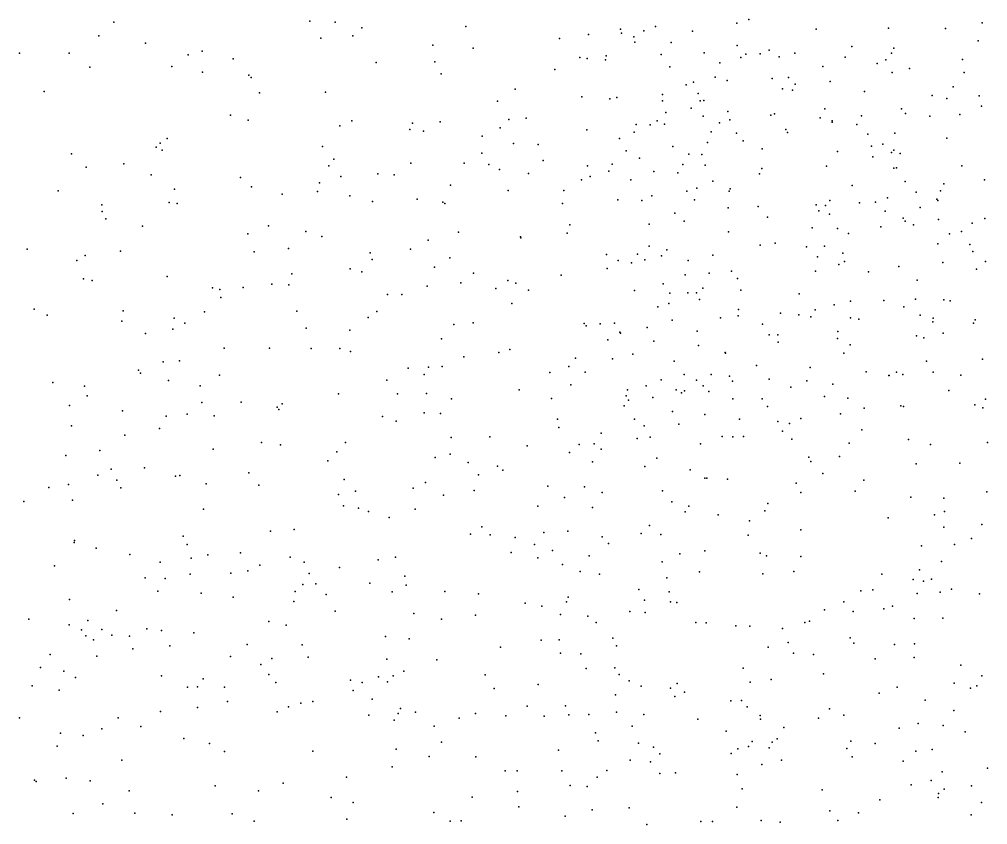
# Model space of a CAD drawing. Header units: metres. Extents: x -25 to 25, y -27.8 to 27.8.
# Drawn here: x -4.27 to -2.232, y 13.585 to 15.28 of the extents above; entities that cross this region are included whole.
import ezdxf

# ---------------------------------------------------------------- set-up
doc = ezdxf.new("R2010")
doc.units = ezdxf.units.M

msp = doc.modelspace()

# ---------------------------------------------------------------- linework, layer by layer
for p in [(-4.0714, 15.2741, -16.0106), (-3.6584, 15.2759, -24.256), (-3.6057, 15.2739, -16.507), (-3.5495, 15.2621, 3.2945), (-3.3302, 15.2653, 10.0403), (-2.9311, 15.2653, 20.6776), (-2.7603, 15.2723, 9.0114), (-2.7346, 15.28, 19.6479), (-2.441, 15.2612, 8.1319), (-2.3208, 15.261, -19.6329), (-2.244, 15.2727, -10.8216), (-4.1025, 15.2456, -15.482), (-3.6356, 15.2407, 10.2248), (-3.5685, 15.2455, -15.8992), (-3.0723, 15.2479, 9.9771), (-3.005, 15.2596, 5.6747), (-3.0031, 15.2506, -16.6309), (-2.9767, 15.243, 20.304), (-2.9558, 15.2558, 6.1022), (-2.8537, 15.2551, 18.5933), (-2.5929, 15.2592, 21.1406), (-4.0046, 15.23, 9.5202), (-3.3996, 15.2256, 3.275), (-3.1331, 15.2394, 14.2924), (-2.9745, 15.2323, 3.2516), (-2.8981, 15.2313, 18.3186), (-2.7592, 15.2251, 17.9416), (-2.5179, 15.2229, 8.6564), (-2.2526, 15.2347, -22.5884), (-4.2699, 15.2092, -16.3878), (-4.1648, 15.2088, 14.4818), (-3.9144, 15.2055, -16.5891), (-3.8851, 15.2132, 10.5189), (-3.3148, 15.2196, -23.3934), (-3.0351, 15.2035, 6.4269), (-2.9191, 15.2058, 7.4136), (-2.829, 15.2095, -22.7059), (-2.7411, 15.207, 16.7309), (-2.7111, 15.2077, 18.9898), (-2.6922, 15.2152, -25.5747), (-2.6711, 15.2011, 3.2772), (-2.6382, 15.2086, -11.0663), (-2.5324, 15.2007, 16.4123), (-2.4347, 15.2087, 6.0132), (-2.43, 15.2197, 14.2879), (-4.1217, 15.1794, 9.6293), (-3.9488, 15.1808, 10.6776), (-3.8202, 15.1972, -24.1138), (-3.5191, 15.1892, 10.1199), (-3.3958, 15.1905, -15.7578), (-3.0906, 15.1996, -25.1858), (-3.0751, 15.1973, 6.6461), (-3.0363, 15.1949, -15.7521), (-2.901, 15.1799, 9.1584), (-2.796, 15.1887, 20.9007), (-2.7518, 15.1995, 19.2894), (-2.5794, 15.1806, 17.4109), (-2.4647, 15.187, -25.7767), (-2.4464, 15.1948, 21.2548), (-2.2851, 15.1952, 10.0316), (-3.8848, 15.169, 14.5773), (-3.7873, 15.1623, 9.4146), (-3.3823, 15.1657, 9.3183), (-3.1429, 15.1742, 3.2495), (-2.4334, 15.1685, -10.8986), (-2.3969, 15.1763, -14.1169), (-2.282, 15.1684, -14.3308), (-3.7821, 15.1576, -15.7154), (-2.8668, 15.1425, -16.7924), (-2.8513, 15.1476, 19.916), (-2.8055, 15.1581, 16.9381), (-2.7807, 15.1513, 19.5669), (-2.6855, 15.1555, 5.8027), (-2.6512, 15.158, -16.5511), (-2.6375, 15.1435, 10.0077), (-2.5641, 15.1489, 8.8261), (-4.2179, 15.1284, -15.1734), (-3.7644, 15.1257, -23.6179), (-3.6257, 15.1267, 3.298), (-3.2268, 15.1333, -16.845), (-2.9165, 15.1218, 20.1428), (-2.8415, 15.1241, 7.5702), (-2.6644, 15.1339, 16.4801), (-2.6432, 15.1308, -15.9512), (-2.4913, 15.1282, 8.0294), (-2.3491, 15.1199, 16.2352), (-2.3047, 15.1379, 6.1702), (-2.2501, 15.1191, 3.3715), (-3.2636, 15.1078, 14.4337), (-3.0866, 15.1171, -22.9313), (-3.0276, 15.1127, 6.8521), (-3.0124, 15.1153, 14.3435), (-2.9168, 15.1084, -12.0964), (-2.8376, 15.1085, 17.1277), (-2.8296, 15.109, 6.1269), (-2.3186, 15.1138, 14.306), (-3.8258, 15.0785, 10.3948), (-2.9099, 15.0841, 20.6117), (-2.8563, 15.0934, 14.3311), (-2.7789, 15.086, 17.3584), (-2.6889, 15.0786, 14.3265), (-2.6808, 15.0813, 20.9929), (-2.575, 15.0917, -16.7495), (-2.4138, 15.092, -18.9755), (-2.4054, 15.0818, 3.329), (-2.2908, 15.0801, 21.2983), (-2.2451, 15.0972, -18.5822), (-3.7884, 15.0681, 14.6513), (-3.5706, 15.0663, 14.6123), (-3.4426, 15.0612, 3.2891), (-3.3847, 15.0645, 17.5841), (-3.2401, 15.0692, 17.2905), (-3.2034, 15.0724, 17.5129), (-2.9723, 15.0584, 17.0174), (-2.9422, 15.058, 20.3925), (-2.928, 15.0664, 17.2907), (-2.9125, 15.0595, 3.26), (-2.831, 15.0764, 19.7728), (-2.7967, 15.062, -25.4643), (-2.7747, 15.0688, -11.1654), (-2.5847, 15.073, 17.5798), (-2.5596, 15.0666, -22.4105), (-2.5596, 15.0637, 6.0014), (-2.5079, 15.0584, 21.1537), (-2.4981, 15.0769, 10.0176), (-2.3541, 15.076, -19.4662), (-3.5955, 15.0556, -24.6707), (-3.4482, 15.0481, -15.6046), (-3.4194, 15.0444, 14.5666), (-3.2584, 15.0515, 9.2917), (-3.0761, 15.0477, 17.6301), (-2.9759, 15.0424, -11.7034), (-2.8141, 15.0434, -16.9933), (-2.7608, 15.0406, 9.9483), (-2.6567, 15.0481, 18.8121), (-2.6533, 15.0421, 18.0486), (-2.4846, 15.0385, -13.6129), (-2.4276, 15.0407, 8.2992), (-3.9739, 15.0194, 14.6665), (-3.9587, 15.0295, 9.5635), (-3.2958, 15.0341, 17.7392), (-3.2302, 15.019, 9.971), (-3.1779, 15.0164, 3.268), (-3.0073, 15.0292, -15.6067), (-2.8221, 15.021, 20.7576), (-2.7469, 15.0245, 19.0854), (-2.4528, 15.0172, 8.1325), (-2.3182, 15.0301, 9.9105), (-4.1603, 14.9972, 3.3414), (-3.982, 15.011, 3.3259), (-3.9691, 15.0045, -24.0712), (-3.6319, 15.0126, 9.3799), (-3.2965, 14.9984, -17.0763), (-2.9929, 15.0034, 9.2189), (-2.895, 15.0127, 6.3234), (-2.8611, 14.9961, -22.5011), (-2.7069, 15.0075, -15.7146), (-2.5481, 15.0022, 7.8992), (-2.4771, 15.013, 16.238), (-2.4346, 15.0001, -15.976), (-2.4301, 15.0044, 6.1094), (-2.4166, 14.9976, 8.4567), (-4.0502, 14.9763, 10.6899), (-3.6082, 14.9857, 17.3691), (-3.446, 14.9777, -23.2657), (-3.3336, 14.9771, 16.9406), (-3.1675, 14.9828, 16.9184), (-2.9648, 14.9877, -12.3518), (-2.8337, 14.9953, 19.553), (-2.4737, 14.9907, -16.924), (-4.1292, 14.9688, -16.8925), (-3.6189, 14.9716, 17.612), (-3.2819, 14.9747, -23.0877), (-3.2595, 14.964, 14.5383), (-3.1985, 14.9555, -25.1248), (-3.0743, 14.9717, 17.8193), (-3.0297, 14.9608, 9.9352), (-3.0228, 14.9756, 6.7165), (-2.935, 14.9596, -11.4405), (-2.8846, 14.9571, 20.1014), (-2.8738, 14.9744, 17.6596), (-2.8267, 14.9729, 19.3995), (-2.7074, 14.966, 16.4201), (-2.5715, 14.9712, -13.213), (-2.4301, 14.9666, 14.3409), (-2.4244, 14.9678, -10.8036), (-2.2865, 14.9717, -22.3021), (-3.9924, 14.953, -23.7851), (-3.8049, 14.947, 3.3239), (-3.6382, 14.9363, 10.1915), (-3.5936, 14.9496, 17.1329), (-3.5157, 14.9551, 17.8076), (-3.4809, 14.9531, 10.0851), (-3.0867, 14.9426, -11.9068), (-3.0687, 14.9495, -22.7054), (-2.9833, 14.9421, 7.1744), (-2.8106, 14.9398, 9.1367), (-2.7126, 14.955, 7.6977), (-2.4059, 14.9391, 18.0686), (-2.2388, 14.9422, -16.7821), (-4.188, 14.9188, 14.6232), (-3.9434, 14.9227, -16.9917), (-3.7815, 14.9279, -15.2811), (-3.6423, 14.9175, -17.0881), (-3.3624, 14.9308, 17.9133), (-3.2414, 14.9198, -15.4828), (-3.1244, 14.9196, -12.1189), (-2.8657, 14.9187, 20.5382), (-2.8441, 14.9247, 16.5443), (-2.7765, 14.9181, 6.1897), (-2.7745, 14.9237, 3.2887), (-2.5173, 14.9304, 18.4582), (-2.3827, 14.9162, 21.1658), (-2.3318, 14.9189, 9.6653), (-2.3247, 14.934, -25.8853), (-3.9546, 14.8949, 10.5351), (-3.7168, 14.9122, 17.5027), (-3.5747, 14.9084, 16.9654), (-3.5269, 14.8969, 9.3486), (-3.4325, 14.9013, 16.8341), (-3.3788, 14.8955, 14.6541), (-3.0103, 14.8999, 7.0251), (-2.9602, 14.8988, -17.2486), (-2.9392, 14.9086, 7.3855), (-2.8493, 14.9002, 7.5678), (-2.5642, 14.899, -22.2281), (-2.5022, 14.8942, -17.1302), (-2.4683, 14.8954, 8.7172), (-2.443, 14.9042, 18.2622), (-2.3393, 14.9014, -18.8995), (-2.3369, 14.8988, 6.2083), (-4.0966, 14.8899, -15.014), (-4.0957, 14.8759, 9.6858), (-3.9375, 14.8928, -24.2873), (-3.3748, 14.8924, 3.3165), (-3.1271, 14.8922, 16.7342), (-2.7787, 14.8835, 17.7739), (-2.7155, 14.8863, 9.9334), (-2.5933, 14.8897, 18.7742), (-2.5873, 14.8772, 8.9338), (-2.5739, 14.8882, 20.9878), (-2.4483, 14.876, 17.7942), (-2.3747, 14.884, 3.3297), (-4.0877, 14.8603, 3.3561), (-2.8909, 14.8721, 14.401), (-2.871, 14.8553, 19.6268), (-2.6954, 14.8638, 6.0478), (-2.5654, 14.8701, 14.3702), (-2.4102, 14.8615, 8.5415), (-2.4057, 14.8555, 8.2988), (-2.3358, 14.8589, 9.4698), (-2.238, 14.8606, 15.8064), (-4.0105, 14.845, 14.7483), (-3.7459, 14.8458, 17.6776), (-3.6674, 14.8337, -24.7022), (-3.1119, 14.8477, 9.2483), (-2.9449, 14.8487, 6.5032), (-2.7779, 14.8332, -25.4616), (-2.6015, 14.8411, -13.0141), (-2.5483, 14.8402, 6.0887), (-2.4574, 14.8431, 8.1041), (-2.3884, 14.8477, 18.4402), (-2.2871, 14.8337, 18.2601), (-2.2646, 14.8509, -14.3923), (-3.7889, 14.8289, 17.1619), (-3.6332, 14.8233, 14.8163), (-3.4096, 14.8155, 10.0617), (-3.3456, 14.8321, -25.0306), (-3.2153, 14.8222, 14.6179), (-3.2146, 14.8203, 18.0145), (-3.1173, 14.8302, 9.9565), (-2.5255, 14.8292, 9.6841), (-2.3129, 14.8287, -10.6293), (-4.2537, 14.7966, 3.3829), (-4.0574, 14.7924, -24.0512), (-3.7037, 14.798, 16.8851), (-3.447, 14.7962, 18.0097), (-2.9449, 14.8029, -15.4581), (-2.9078, 14.7953, 20.038), (-2.7109, 14.8047, 19.0122), (-2.6798, 14.8092, 20.8236), (-2.6137, 14.8013, -25.63), (-2.576, 14.8024, 3.3247), (-2.3369, 14.8073, 15.9155), (-2.2699, 14.8059, 15.6036), (-4.1491, 14.7727, 14.7129), (-4.1311, 14.783, 10.6268), (-3.7758, 14.7908, 10.2686), (-3.5318, 14.7888, -24.8688), (-3.5273, 14.7747, 16.6739), (-3.3643, 14.7784, 16.6322), (-3.0344, 14.7852, 6.8289), (-3.0101, 14.7728, 7.2014), (-2.9689, 14.7858, 17.9536), (-2.9539, 14.7742, 16.5068), (-2.9185, 14.7824, 9.2096), (-2.8629, 14.7727, 20.4404), (-2.8109, 14.7837, -10.9613), (-2.5906, 14.7804, -15.6169), (-2.5374, 14.7878, 7.9188), (-2.2636, 14.7917, -19.3066), (-3.5736, 14.755, 10.1456), (-3.3964, 14.7583, -23.0619), (-3.033, 14.7555, 3.3403), (-2.9821, 14.7674, -11.1737), (-2.5457, 14.7639, 9.5142), (-2.5334, 14.7706, -10.7404), (-2.4191, 14.76, 9.3477), (-2.3267, 14.7686, 21.1022), (-2.2561, 14.7544, 18.4961), (-2.2372, 14.7703, -15.7712), (-4.135, 14.7337, 9.7582), (-3.9589, 14.7392, 10.4457), (-3.6967, 14.7445, 3.3872), (-3.5491, 14.7485, -23.2227), (-3.314, 14.7456, 3.3726), (-3.1296, 14.7417, -17.4351), (-2.8689, 14.7422, 19.3881), (-2.8181, 14.7458, 3.339), (-2.7715, 14.7498, 7.6566), (-2.7586, 14.7347, 14.4388), (-2.5945, 14.7504, -17.3597), (-2.4832, 14.7485, 18.7352), (-4.1166, 14.7301, -17.1027), (-3.8637, 14.7152, 17.0249), (-3.8479, 14.7116, 14.9386), (-3.7991, 14.7158, -24.5846), (-3.7389, 14.7224, 17.8749), (-3.7028, 14.7212, -15.1604), (-3.412, 14.7187, 9.3011), (-3.3406, 14.7257, 14.8784), (-3.2674, 14.7137, 10.0136), (-3.2418, 14.7302, 9.2597), (-3.2251, 14.7249, -12.4008), (-2.9151, 14.7236, 19.851), (-2.8316, 14.7144, 6.3284), (-2.3805, 14.7311, 15.7153), (-3.8458, 14.695, 17.7086), (-3.4951, 14.7012, 15.0525), (-3.4649, 14.7008, 3.4091), (-3.1987, 14.71, 14.816), (-2.9754, 14.7093, 6.6047), (-2.9014, 14.7041, 14.5267), (-2.8636, 14.7047, 16.386), (-2.8452, 14.7048, -22.1595), (-2.7514, 14.7104, 9.8174), (-2.6293, 14.7024, 7.8187), (-2.3842, 14.6912, 8.4421), (-4.2385, 14.67, 10.5987), (-3.2338, 14.6819, -11.6411), (-2.9264, 14.675, -25.3266), (-2.9029, 14.682, -17.4746), (-2.8384, 14.6903, -12.8083), (-2.5554, 14.679, 15.9099), (-2.5212, 14.6868, 20.9348), (-2.4511, 14.6881, -13.8754), (-2.4085, 14.6751, 15.5441), (-2.3243, 14.6894, 15.361), (-2.3113, 14.6877, 14.3749), (-4.2114, 14.6575, -14.8904), (-4.0516, 14.6665, 14.819), (-3.9445, 14.6511, 17.3325), (-3.8804, 14.6642, 10.3028), (-3.6857, 14.6659, -17.3313), (-3.5358, 14.6524, 15.2472), (-3.5177, 14.6651, 18.072), (-2.7945, 14.6518, 16.2193), (-2.7576, 14.6563, 9.1396), (-2.7563, 14.6696, -15.4789), (-2.6684, 14.662, 16.0196), (-2.6299, 14.6582, 3.3418), (-2.6042, 14.6539, 17.886), (-2.5952, 14.6688, -21.9878), (-2.521, 14.6519, 9.2486), (-2.3747, 14.6572, 8.6113), (-2.3471, 14.6514, 18.6675), (-4.0545, 14.6446, 3.4132), (-3.9219, 14.6406, 17.5332), (-3.6664, 14.6299, 10.1496), (-3.3555, 14.638, -12.2273), (-3.3153, 14.6416, 15.202), (-3.0815, 14.6397, -22.3214), (-3.0773, 14.6348, 9.2246), (-3.0479, 14.639, -12.6707), (-3.0178, 14.6405, -10.9799), (-2.9488, 14.6312, 20.0799), (-2.896, 14.6469, 6.463), (-2.7063, 14.6382, 9.5642), (-2.5033, 14.6494, 6.1286), (-2.3477, 14.6432, 3.3113), (-2.262, 14.6403, 9.0486), (-2.2583, 14.6476, 15.1813), (-4.0048, 14.6189, -24.2513), (-3.947, 14.6283, 15.0866), (-3.5748, 14.6256, 16.568), (-3.0067, 14.622, 6.7554), (-3.0052, 14.6199, 3.4175), (-2.8437, 14.6235, -10.8124), (-2.6923, 14.6161, -13.0028), (-2.6742, 14.6164, 15.8156), (-2.5475, 14.6234, 7.9463), (-2.3822, 14.6143, -14.0898), (-2.367, 14.6101, 8.8366), (-2.3261, 14.6194, -25.8372), (-3.3814, 14.6074, -25.0322), (-3.0318, 14.6054, 15.091), (-2.9345, 14.6028, 7.4947), (-2.8407, 14.5933, 20.5094), (-2.6731, 14.601, 9.3564), (-2.5485, 14.6085, 9.0857), (-2.5215, 14.5947, -13.2555), (-3.8388, 14.5878, 9.5942), (-3.7438, 14.5881, 16.6643), (-3.6558, 14.5876, 18.0142), (-3.5956, 14.5876, 3.4717), (-3.5733, 14.5812, 9.339), (-3.3349, 14.5696, 10.0484), (-3.2612, 14.5789, 9.2261), (-3.2376, 14.5849, -11.4017), (-2.9788, 14.5756, 19.8874), (-2.7844, 14.579, 19.1063), (-2.7838, 14.5772, 14.5537), (-2.5351, 14.5773, 18.8285), (-3.967, 14.5592, -23.5791), (-3.9328, 14.5616, -17.2654), (-3.4087, 14.5481, -11.866), (-3.3802, 14.5496, 3.492), (-3.114, 14.5495, -25.2005), (-3.0994, 14.567, 10.0076), (-3.0219, 14.5659, 7.3346), (-2.8921, 14.5609, 19.4476), (-2.719, 14.5516, 17.983), (-2.3612, 14.5608, 6.2327), (-2.2431, 14.5651, 15.044), (-4.0195, 14.5414, 17.1948), (-4.0147, 14.5353, 15.2123), (-3.8485, 14.5311, 17.8538), (-3.4518, 14.5459, -17.5456), (-3.4182, 14.5327, 16.4334), (-3.1534, 14.5366, 3.4779), (-3.0791, 14.5378, 7.1691), (-2.8712, 14.5326, 15.8871), (-2.8139, 14.5325, 14.912), (-2.7753, 14.5293, 9.4669), (-2.6059, 14.5471, 14.4681), (-2.4881, 14.538, 3.3087), (-2.4403, 14.5304, -13.6077), (-2.4393, 14.5302, -15.5549), (-2.4241, 14.5373, 8.3054), (-2.4105, 14.5324, 15.2326), (-2.3472, 14.5372, 14.3884), (-2.2887, 14.5311, 21.0142), (-4.1994, 14.5161, 14.8205), (-4.1328, 14.5082, -17.2236), (-3.9558, 14.5197, 9.7223), (-3.8891, 14.5091, 3.4755), (-3.4966, 14.5206, 15.4482), (-3.1097, 14.5109, 18.1524), (-2.951, 14.5089, 18.0854), (-2.9197, 14.5212, 9.9289), (-2.8449, 14.5207, 15.0949), (-2.8309, 14.5088, 9.6452), (-2.7693, 14.5186, 3.4199), (-2.6921, 14.523, -17.5744), (-2.6129, 14.5195, 6.1745), (-2.5582, 14.5126, 17.9532), (-4.1272, 14.488, 10.394), (-3.5982, 14.4921, 16.4823), (-3.4744, 14.4918, -15.2112), (-3.4134, 14.4926, 18.1548), (-3.2183, 14.5006, -11.0151), (-2.9929, 14.4874, 15.9871), (-2.9899, 14.5004, 19.7097), (-2.8876, 14.5001, 6.5226), (-2.8767, 14.4943, 7.5927), (-2.8706, 14.4981, 15.6702), (-2.8194, 14.4969, 15.31), (-2.6462, 14.5063, 15.4455), (-2.3142, 14.4991, 8.5254), (-4.1642, 14.4675, 9.8368), (-3.8859, 14.4736, -23.405), (-3.8032, 14.4741, -14.9971), (-3.7172, 14.4709, -23.1325), (-3.3604, 14.4811, 15.5126), (-3.1504, 14.4823, 16.3186), (-2.9969, 14.4664, 15.7827), (-2.9879, 14.4783, 20.2216), (-2.9369, 14.484, 15.5099), (-2.7683, 14.4813, 6.3587), (-2.7065, 14.4817, -25.4131), (-2.5759, 14.4862, 15.2948), (-2.5267, 14.4829, -21.7639), (-2.4148, 14.4665, 18.7519), (-2.2591, 14.4688, 3.1567), (-2.2367, 14.481, -17.4489), (-4.0532, 14.4559, 17.4233), (-3.9166, 14.4493, 10.1982), (-3.7275, 14.4636, -17.4467), (-3.7239, 14.459, 9.5066), (-3.4183, 14.4519, -22.5123), (-3.3837, 14.4506, -11.651), (-2.8956, 14.4546, 20.4359), (-2.8275, 14.4487, -10.6739), (-2.6959, 14.4654, 19.0028), (-2.5423, 14.45, 8.0746), (-2.4919, 14.4618, 20.9213), (-2.4092, 14.4655, -10.4806), (-2.2426, 14.4622, -14.2352), (-3.9613, 14.4451, -24.3663), (-3.86, 14.4455, -24.5554), (-3.5059, 14.4442, 3.5602), (-3.477, 14.4345, -12.1424), (-3.1378, 14.4383, 15.7011), (-2.9757, 14.4385, 6.7304), (-2.882, 14.4282, 3.4751), (-2.7546, 14.4384, -13.1223), (-2.6736, 14.434, 14.9948), (-2.6496, 14.4293, 3.3784), (-2.6256, 14.4399, -15.467), (-4.1605, 14.4246, 15.1456), (-3.9752, 14.4189, 15.4236), (-3.135, 14.4208, 16.1057), (-3.0454, 14.4091, -17.6458), (-2.9555, 14.4245, 19.5196), (-2.6639, 14.4136, 14.5986), (-2.4968, 14.4161, 8.2336), (-4.0482, 14.4049, 16.8881), (-3.7605, 14.3898, 10.1039), (-3.5839, 14.3894, 15.6242), (-3.3616, 14.4001, -11.2236), (-3.2799, 14.4015, -12.5904), (-3.0917, 14.3856, -12.807), (-3.0605, 14.3868, 20.0031), (-2.9702, 14.3982, 7.4359), (-2.9425, 14.4007, -21.9272), (-2.8367, 14.3868, 9.4276), (-2.7912, 14.4021, 18.0414), (-2.7686, 14.4013, 20.6793), (-2.7458, 14.4024, 7.7677), (-2.6447, 14.3962, 14.8103), (-2.5236, 14.388, 15.0544), (-2.3991, 14.3958, 17.9462), (-2.3526, 14.3855, 20.9732), (-2.2324, 14.3892, 17.9279), (-4.1003, 14.3724, 10.2206), (-3.8621, 14.3757, 16.6155), (-3.7203, 14.3843, 3.5809), (-3.6018, 14.3699, 18.0885), (-3.3633, 14.365, 9.1697), (-3.2013, 14.3824, 9.1489), (-3.1121, 14.3686, 7.0964), (-3.0457, 14.3757, -10.7292), (-4.1722, 14.362, -14.8208), (-3.6206, 14.3509, 9.3454), (-3.3951, 14.3577, 15.7401), (-3.3252, 14.3477, 18.1748), (-3.0636, 14.349, 6.9244), (-2.9283, 14.3565, 9.8112), (-2.6083, 14.3586, 20.8366), (-2.6044, 14.3493, -10.54), (-2.5443, 14.3603, -25.4753), (-2.3826, 14.3448, -13.7707), (-2.2906, 14.3457, 18.7032), (-4.0766, 14.3337, -23.8542), (-4.0065, 14.336, 16.7097), (-3.7873, 14.326, 17.9636), (-3.2641, 14.3398, 15.9612), (-3.2523, 14.3316, -17.6641), (-2.9536, 14.3388, -25.2829), (-2.8587, 14.3317, 7.6116), (-2.5791, 14.3243, -21.6066), (-4.1049, 14.3207, -17.3262), (-4.0649, 14.31, 17.6076), (-3.9416, 14.3184, 17.7847), (-3.9319, 14.3201, 15.5482), (-3.5861, 14.3119, 3.6572), (-3.4156, 14.3055, 16.2742), (-3.3041, 14.3212, 3.6461), (-2.8272, 14.3144, -17.6632), (-2.8232, 14.3142, -21.7304), (-2.7797, 14.3122, 6.5043), (-2.6356, 14.3039, 18.0156), (-2.4927, 14.3104, 6.266), (-4.2076, 14.2951, 15.2818), (-4.1662, 14.3012, 17.3041), (-4.0563, 14.2939, 3.5621), (-3.8766, 14.3023, -23.1968), (-3.7658, 14.2994, -24.702), (-3.5626, 14.2873, 16.3623), (-3.4411, 14.2937, -11.518), (-3.313, 14.2886, 16.1113), (-3.1582, 14.2973, -25.2225), (-3.0808, 14.2961, 10.013), (-3.0436, 14.2844, 7.2787), (-2.9165, 14.2877, 9.5996), (-2.6252, 14.284, 18.9484), (-2.5109, 14.2869, 14.5022), (-2.2343, 14.2856, 2.993), (-4.2605, 14.2653, 17.1537), (-4.1578, 14.2681, 9.8819), (-3.5984, 14.2802, 10.0224), (-3.3774, 14.279, 10.0258), (-3.1227, 14.2741, 3.6204), (-2.8972, 14.2646, 3.5159), (-2.3942, 14.2748, -10.3801), (-2.3245, 14.2721, -21.5278), (-3.8824, 14.2489, 3.6424), (-3.5877, 14.2559, -24.9389), (-3.5564, 14.2516, 15.7932), (-3.5352, 14.2445, 9.1837), (-3.4368, 14.2495, 3.7048), (-3.1791, 14.2552, 18.1622), (-3.0639, 14.2528, 20.262), (-2.8692, 14.2436, 9.2922), (-2.8613, 14.2558, 6.6349), (-2.701, 14.2458, -13.3979), (-2.6949, 14.2611, 3.3898), (-2.3233, 14.2444, 14.8397), (-3.4917, 14.2315, -11.7954), (-2.7991, 14.2371, 20.6796), (-2.7336, 14.2244, -25.3274), (-2.4418, 14.2309, 18.7886), (-2.3442, 14.2371, 17.9586), (-3.7415, 14.2026, 9.9935), (-3.6918, 14.2061, -15.0645), (-3.2964, 14.2121, -12.7074), (-3.1159, 14.2029, 20.1205), (-2.9436, 14.2148, 6.7655), (-2.6254, 14.2058, 6.4027), (-2.3247, 14.2116, 20.9769), (-2.2443, 14.217, 8.193), (-4.1542, 14.183, 16.6077), (-3.9253, 14.1921, -22.9782), (-3.3203, 14.1963, 9.0456), (-3.279, 14.1955, -10.8396), (-3.2263, 14.1898, -15.3333), (-3.1666, 14.2003, 9.0313), (-3.0438, 14.1909, 19.5642), (-2.9614, 14.1983, 19.4314), (-2.9201, 14.1956, 20.5426), (-2.7364, 14.1946, 7.7977), (-2.2665, 14.1876, -25.4966), (-4.1544, 14.1794, 15.4204), (-4.1083, 14.1672, -24.0431), (-3.9171, 14.175, -14.9491), (-3.1856, 14.1746, 9.9994), (-3.1477, 14.1619, 19.8937), (-3.0303, 14.1769, 9.1393), (-2.8276, 14.1615, -10.5551), (-2.3713, 14.1718, 3.0601), (-2.3024, 14.1748, 22.5878), (-4.0373, 14.1538, 16.4994), (-3.9084, 14.1458, 9.8522), (-3.873, 14.1534, 16.4416), (-3.8043, 14.157, 3.753), (-3.7003, 14.1484, 16.345), (-3.5146, 14.1429, -15.2032), (-3.4784, 14.148, -12.5725), (-3.2351, 14.158, 3.7223), (-3.1788, 14.147, -12.9107), (-3.0707, 14.1513, 7.1209), (-2.8801, 14.1549, -15.4068), (-2.7112, 14.1568, 19.0398), (-2.6975, 14.1513, 8.0408), (-2.6255, 14.1494, 8.2374), (-4.1962, 14.1302, -17.3695), (-3.9733, 14.1375, 3.7192), (-3.7639, 14.1316, 17.9969), (-3.6709, 14.1376, -17.6013), (-3.5961, 14.1263, 3.8225), (-3.1267, 14.1325, 19.7433), (-2.9175, 14.1387, 7.4108), (-2.3761, 14.1215, 22.7182), (-2.3297, 14.1388, 22.4014), (-4.0051, 14.1049, -23.2706), (-3.9632, 14.103, -17.4482), (-3.9105, 14.1121, 17.8832), (-3.8247, 14.1142, 9.6638), (-3.7888, 14.1196, 15.7677), (-3.6601, 14.114, 15.8785), (-3.4588, 14.1081, 9.9772), (-3.0901, 14.1181, 3.6841), (-3.0488, 14.1122, -25.3465), (-2.9072, 14.1046, 19.3164), (-2.8385, 14.1174, -21.5532), (-2.7054, 14.1129, 18.0365), (-2.6403, 14.1177, -21.4485), (-2.4551, 14.1123, -25.3137), (-2.389, 14.1013, -15.4715), (-2.3504, 14.1018, -17.6534), (-3.6731, 14.0905, -12.4287), (-3.6463, 14.0923, 16.1998), (-3.5325, 14.0936, 9.1125), (-3.4557, 14.0893, -11.1094), (-2.9666, 14.0804, 8.952), (-2.4742, 14.0795, 22.3703), (-2.3677, 14.0976, 8.17), (-2.3081, 14.0811, 2.9355), (-4.1643, 14.0591, -13.6915), (-3.9782, 14.0768, -22.774), (-3.8871, 14.0723, -24.6824), (-3.8202, 14.0638, -12.2664), (-3.6896, 14.0762, -12.0145), (-3.6241, 14.0697, 9.9417), (-3.4851, 14.0754, -11.3678), (-3.3744, 14.0758, 18.1334), (-3.3035, 14.0711, 8.938), (-3.115, 14.0643, -13.122), (-2.9025, 14.0754, -13.3869), (-2.4995, 14.0774, 14.6136), (-2.3805, 14.072, -13.7643), (-2.332, 14.0746, 18.727), (-2.2498, 14.0713, -10.1789), (-3.6925, 14.055, -22.3865), (-3.2056, 14.0512, 19.9881), (-3.1706, 14.045, -17.7645), (-3.1189, 14.0544, 20.2756), (-2.9546, 14.0579, 9.2935), (-2.8995, 14.0542, 3.5631), (-2.8863, 14.0525, 20.6119), (-2.5347, 14.0541, 22.6449), (-2.4507, 14.0392, -10.3933), (-2.4326, 14.0454, 17.9734), (-4.0654, 14.0363, -13.4426), (-3.6056, 14.0342, 9.3428), (-3.4396, 14.0299, -12.7984), (-3.3098, 14.0258, -25.3677), (-3.1311, 14.0277, 8.8484), (-3.0739, 14.024, 19.559), (-2.9851, 14.0336, 6.9018), (-2.9529, 14.0318, 7.2866), (-2.5757, 14.0371, 20.8626), (-2.5157, 14.0336, 18.8415), (-2.3867, 14.0189, 22.1909), (-2.3266, 14.0198, 6.4061), (-4.2498, 14.0175, 15.3601), (-4.1651, 14.0056, -13.229), (-4.126, 14.015, -14.7499), (-3.7451, 14.0126, -24.9654), (-3.7086, 14.0053, 16.0712), (-3.3817, 14.0178, -15.3346), (-3.0562, 14.0104, -21.681), (-2.8467, 14.0106, 18.0631), (-2.8248, 14.0102, 6.6901), (-2.7625, 14.0036, 7.6344), (-2.7329, 14.0029, 20.7538), (-2.6642, 13.9982, -15.5056), (-2.6173, 14.0105, -13.6321), (-2.6073, 14.0135, 3.2456), (-4.139, 13.9952, 17.7255), (-4.13, 13.9824, -23.9265), (-4.0961, 13.996, -23.7042), (-4.0756, 13.9839, 3.8596), (-4.0381, 13.9822, -12.3602), (-4.0019, 13.9974, -13.9314), (-3.9705, 13.9936, 16.3169), (-3.9025, 13.989, 3.8893), (-3.4997, 13.981, 18.0962), (-3.021, 13.9776, -15.4588), (-2.5216, 13.9787, 22.2563), (-4.1137, 13.974, -24.2753), (-3.9535, 13.9613, -12.5927), (-3.7907, 13.9642, -15.0368), (-3.6747, 13.9637, 9.6059), (-3.4496, 13.9765, 8.9767), (-3.2573, 13.9586, 3.8689), (-3.1721, 13.9733, -10.7027), (-3.134, 13.9741, 9.9102), (-3.0133, 13.9613, 8.7712), (-2.6943, 13.9587, 8.1044), (-2.6519, 13.9686, 18.0148), (-2.5138, 13.9669, 3.1155), (-2.4285, 13.9643, 22.9492), (-2.3862, 13.966, 8.0733), (-4.2053, 13.9433, -14.5449), (-4.1066, 13.9401, -23.0704), (-4.031, 13.9553, -24.5185), (-3.8255, 13.9392, 15.8736), (-3.662, 13.9378, -25.1589), (-3.1315, 13.9459, 18.1172), (-3.0881, 13.9445, -13.3266), (-2.6408, 13.9463, 6.5334), (-2.5986, 13.9435, -17.7351), (-2.3871, 13.9372, 14.6858), (-3.7617, 13.9221, -12.8541), (-3.7387, 13.9347, -13.6231), (-3.4969, 13.9333, 3.9613), (-3.3917, 13.9319, -10.9562), (-2.469, 13.9342, 6.4432), (-2.2888, 13.9206, 23.0619), (-4.2255, 13.9159, -14.2562), (-4.1763, 13.9086, 15.4729), (-3.971, 13.8988, -14.1401), (-3.7451, 13.9013, -13.1791), (-3.514, 13.8962, 9.1942), (-3.4831, 13.8983, -13.0071), (-3.4611, 13.9085, -22.1649), (-3.2896, 13.9006, 18.1165), (-3.0769, 13.9142, 9.4947), (-3.0167, 13.9155, 8.9653), (-3.0077, 13.9011, 19.444), (-2.7468, 13.9148, 19.0739), (-2.5777, 13.903, -21.3533), (-2.2447, 13.8988, 7.9033), (-4.2429, 13.8776, -12.0865), (-4.1517, 13.8952, -12.9524), (-3.8834, 13.8924, -11.8302), (-3.7303, 13.8844, 4.0087), (-3.5734, 13.8894, -15.2696), (-3.5487, 13.8842, 9.8187), (-3.495, 13.8859, -25.3756), (-3.1782, 13.8804, 9.7818), (-2.9869, 13.888, 7.1469), (-2.9613, 13.8766, -25.5112), (-2.8856, 13.8821, 19.2705), (-2.7319, 13.8848, 22.5434), (-2.6877, 13.8908, 22.7234), (-2.303, 13.8832, 2.8793), (-2.255, 13.8777, 14.2575), (-4.1859, 13.8686, -17.5219), (-3.9158, 13.8746, 4.0118), (-3.8952, 13.8752, 16.138), (-3.8381, 13.8748, -17.6964), (-3.5677, 13.8676, 9.454), (-3.2705, 13.872, -25.5106), (-3.0152, 13.8582, -17.8296), (-2.8999, 13.8727, 8.545), (-2.8908, 13.8551, -10.5488), (-2.8702, 13.8643, 7.3684), (-2.4606, 13.8622, 14.5652), (-2.4227, 13.8745, 20.8969), (-2.2682, 13.8723, 17.8995), (-3.8318, 13.8447, -18.3578), (-3.6776, 13.8411, -13.8318), (-3.6526, 13.8445, -22.2658), (-3.5273, 13.8492, -13.2136), (-3.2013, 13.8347, 19.8747), (-3.121, 13.8351, 20.286), (-2.7727, 13.8458, 20.6864), (-2.7504, 13.8463, -18.6354), (-2.3638, 13.8474, 21.9794), (-3.9727, 13.8236, -14.3701), (-3.8953, 13.8321, -18.0136), (-3.7275, 13.8227, 18.0223), (-3.7034, 13.8332, -18.5383), (-3.5346, 13.8156, -11.5183), (-3.4729, 13.8195, 8.9818), (-3.4679, 13.83, -18.4536), (-3.4363, 13.8223, -18.1479), (-3.3099, 13.8191, -18.6195), (-3.2461, 13.8145, -17.9452), (-3.1135, 13.8165, -18.3568), (-3.0716, 13.8171, 9.2529), (-3.0135, 13.822, -18.7853), (-2.9558, 13.8169, 6.8939), (-2.7384, 13.8333, -18.362), (-2.7108, 13.8152, -25.4212), (-2.5649, 13.8288, 22.9678), (-2.5352, 13.8157, -18.2939), (-2.3038, 13.8258, -18.848), (-4.2699, 13.81, 17.8076), (-4.062, 13.81, -18.3156), (-3.4809, 13.8054, 9.6963), (-3.3445, 13.8094, 9.7915), (-3.1655, 13.8137, 8.6699), (-2.8422, 13.8073, 3.5615), (-2.7106, 13.8074, 6.6171), (-2.5881, 13.8092, 17.9661), (-2.3783, 13.7984, -17.7935), (-2.3263, 13.7939, -10.278), (-4.1836, 13.7775, -22.9612), (-4.0967, 13.7871, 4.0886), (-4.014, 13.7916, -18.5235), (-3.3967, 13.7927, -13.4515), (-3.0575, 13.7785, 19.5446), (-2.9804, 13.7927, -21.5012), (-2.7825, 13.782, 18.0249), (-2.6615, 13.79, -15.5682), (-2.4183, 13.7881, -19.0519), (-2.28, 13.7804, -18.2909), (-4.1355, 13.7731, -18.0228), (-3.9241, 13.7669, -24.8961), (-3.8695, 13.756, -18.7004), (-3.3814, 13.7591, -18.9294), (-3.0522, 13.7618, -19.0301), (-2.9674, 13.7566, 20.4692), (-2.7276, 13.7605, -19.0927), (-2.686, 13.759, -13.7217), (-2.6751, 13.7662, 22.1923), (-2.5205, 13.761, 6.546), (-2.4688, 13.7563, 7.9341), (-4.1902, 13.7501, 16.1656), (-3.8384, 13.7394, -14.5671), (-3.6527, 13.7398, 4.019), (-3.4772, 13.7443, -11.2327), (-3.1354, 13.7417, 19.7305), (-2.9353, 13.7483, 3.6926), (-2.9221, 13.7344, 19.3659), (-2.7724, 13.7352, 22.7201), (-2.7578, 13.7447, 7.5656), (-2.7359, 13.7495, -18.0035), (-2.6921, 13.7471, 3.3227), (-2.5287, 13.7454, 3.0731), (-2.3837, 13.7396, 23.1498), (-2.3494, 13.7437, 6.5096), (-4.0544, 13.7207, 15.7812), (-3.4075, 13.7288, 18.0861), (-3.3092, 13.7283, -10.8856), (-2.9846, 13.7209, 7.0599), (-2.9415, 13.7172, 7.2106), (-2.6662, 13.7212, 7.9265), (-2.5174, 13.7278, 18.845), (-2.4103, 13.7187, -21.325), (-3.4856, 13.7071, 3.9951), (-3.2477, 13.6985, -21.8234), (-3.2226, 13.6988, 18.0914), (-3.1286, 13.6985, -13.5475), (-3.0336, 13.6989, 18.0674), (-2.9219, 13.6929, 8.5119), (-2.8893, 13.6946, 8.7101), (-2.7077, 13.7118, 7.7262), (-2.3284, 13.6966, 14.3216), (-2.2328, 13.7039, -25.0239), (-4.238, 13.679, 15.4979), (-4.2347, 13.6759, -18.5542), (-4.1714, 13.6834, -23.1838), (-4.121, 13.6773, -23.6512), (-3.7151, 13.6728, -14.7569), (-3.5815, 13.6852, -19.0063), (-3.0542, 13.6853, 3.8237), (-2.7593, 13.6907, -10.5232), (-2.3513, 13.6782, 17.8381), (-4.039, 13.6563, -24.7466), (-3.8579, 13.6672, -11.5882), (-3.7668, 13.6561, -22.2606), (-3.222, 13.6548, -15.5323), (-3.1106, 13.668, -10.6871), (-3.0753, 13.6653, 20.2669), (-2.7487, 13.6604, 22.8596), (-2.5809, 13.6586, 17.928), (-2.3935, 13.6691, 7.8123), (-2.3238, 13.6597, -15.5357), (-2.2664, 13.6668, -13.862), (-3.6138, 13.6427, 18.0511), (-3.5676, 13.6321, -14.0784), (-3.3174, 13.643, 9.3729), (-2.4591, 13.6374, 2.9697), (-2.3366, 13.6421, 20.7675), (-2.3361, 13.6509, 14.5189), (-2.2455, 13.632, 2.8047), (-4.0945, 13.6288, 4.177), (-3.3976, 13.6108, 8.787), (-3.2192, 13.6228, -19.2963), (-3.0649, 13.6168, 9.0135), (-2.9867, 13.6207, -19.3672), (-2.7605, 13.6222, 22.1913), (-2.5644, 13.614, 23.1028), (-4.1566, 13.6087, -24.0914), (-4.0269, 13.6094, -22.4098), (-3.9484, 13.6059, 18.0233), (-3.8221, 13.6081, 4.081), (-3.7755, 13.5923, 18.0434), (-3.5809, 13.5966, -19.2341), (-3.3632, 13.5928, -13.7115), (-3.3403, 13.5935, 9.2164), (-3.1214, 13.6028, 20.045), (-2.836, 13.5916, 20.4857), (-2.8117, 13.5916, 17.9968), (-2.7091, 13.5938, 20.5736), (-2.6687, 13.5903, 21.9932), (-2.5475, 13.5938, 20.6598), (-2.5041, 13.6103, 21.8489), (-2.2669, 13.6061, 6.551), (-2.9492, 13.5853, 19.5002)]:
    msp.add_point(p)

doc.saveas('drawing.dxf')
